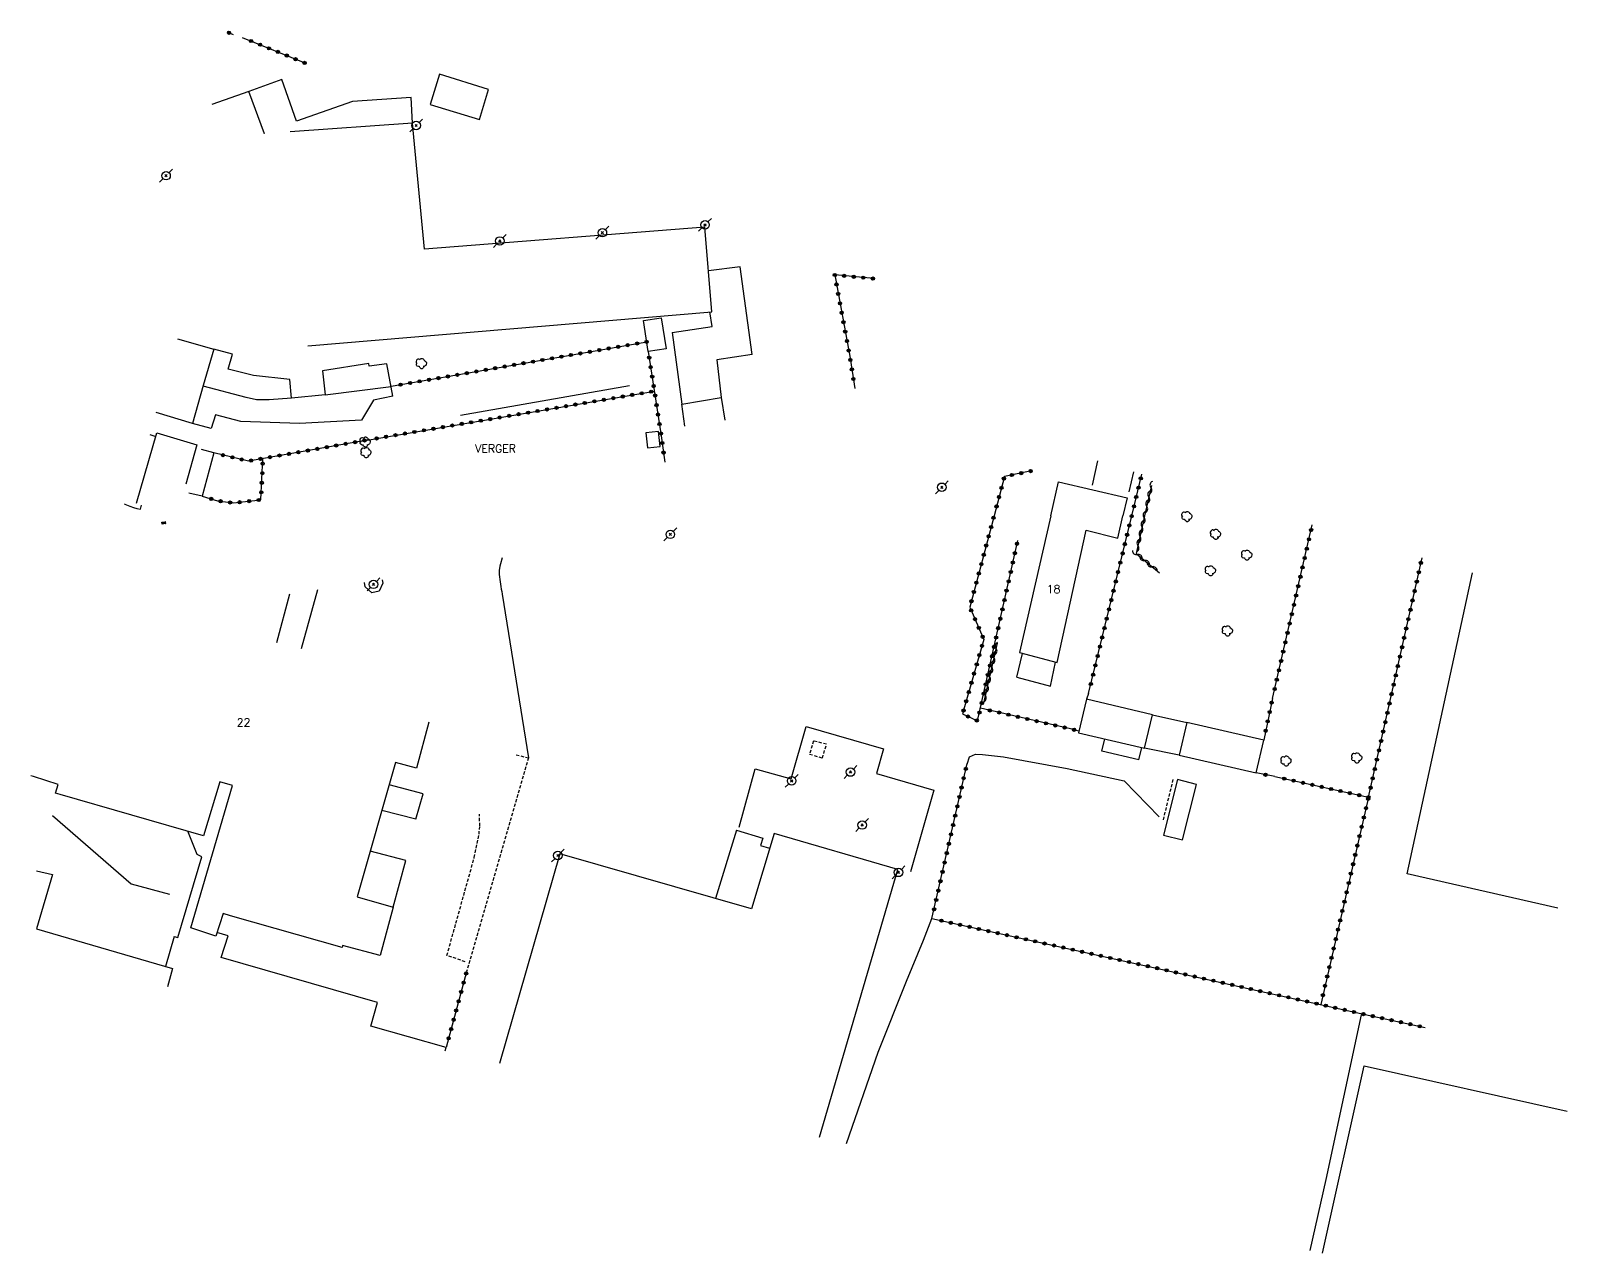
# Model space of a CAD drawing. Header units: millimetres. Extents: x 108019 to 109000, y 147057 to 148000.
# Drawn here: x 108210.8 to 108450.8, y 147555.7 to 147746.8 of the extents above; entities that cross this region are included whole.
import ezdxf
from ezdxf.enums import TextEntityAlignment as Align

# ---------------------------------------------------------------- set-up
doc = ezdxf.new("R2010")
doc.units = ezdxf.units.MM
doc.linetypes.add('DASHED', pattern=[0.75, 0.5, -0.25])
doc.layers.get('0').update_dxf_attribs({"linetype": 'CONTINUOUS'})
for name, color, linetype in [('W0017', 7, 'CONTINUOUS'), ('W0101', 7, 'CONTINUOUS'), ('W0104', 1, 'CONTINUOUS'), ('W0112', 1, 'DASHED'), ('W0300', 7, 'CONTINUOUS'), ('W0310', 3, 'CONTINUOUS'), ('W0323', 7, 'CONTINUOUS'), ('W0330', 7, 'CONTINUOUS'), ('W0333', 7, 'CONTINUOUS'), ('W0401', 7, 'CONTINUOUS'), ('W0473', 7, 'CONTINUOUS'), ('W0984', 7, 'CONTINUOUS'), ('W0991', 7, 'CONTINUOUS')]:
    doc.layers.add(name, color=color, linetype=linetype)
doc.styles.get("Standard").update_dxf_attribs({"font": 'romans.shx', "width": 0.85})

# ---------------------------------------------------------------- blocks, each defined once
blk = doc.blocks.new('T401')
for p, q in [((-0.3, 0.3), (0, 0.3)), ((-0.3, -0.25), (-0.3, 0.3)), ((-0.3, 0.15), (0, 0.15)), ((-0.3, 0), (0, 0)), ((0, 0.3), (0, -0.25)), ((-0.3, -0.15), (0, -0.15)), ((-0.3, -0.25), (-0.3, -0.3)), ((-0.3, -0.3), (0, -0.3)), ((0, -0.3), (0, -0.25))]:
    blk.add_line(p, q)
blk = doc.blocks.new('T300')
for p, q in [((-0.8, 0.51), (-0.86, 0.34)), ((-0.86, 0.34), (-0.86, 0.17)), ((-0.86, 0.17), (-0.74, 0.06)), ((-0.69, 0.63), (-0.8, 0.51)), ((-0.8, -0.06), (-0.74, 0.06)), ((-0.74, 0.06), (-0.69, 0.11)), ((-0.57, 0.69), (-0.69, 0.63)), ((-0.46, 0.69), (-0.57, 0.69)), ((-0.29, 0.63), (-0.46, 0.69)), ((-0.29, 0.63), (-0.17, 0.74)), ((-0.23, 0.57), (-0.29, 0.63)), ((-0.17, 0.74), (-0.06, 0.8)), ((-0.06, 0.8), (0.06, 0.8)), ((0.06, 0.8), (0.23, 0.74)), ((0.23, 0.74), (0.34, 0.63)), ((0.34, 0.63), (0.4, 0.51)), ((0.46, 0.46), (0.34, 0.46)), ((0.4, 0.51), (0.4, 0.46)), ((0.57, 0.4), (0.46, 0.46)), ((0.57, 0.4), (0.69, 0.29)), ((0.69, 0.29), (0.74, 0.17)), ((0.74, 0.06), (0.69, -0.17)), ((0.74, 0.17), (0.74, 0.06)), ((-0.8, -0.17), (-0.8, -0.06)), ((-0.8, -0.23), (-0.8, -0.17)), ((-0.74, -0.34), (-0.8, -0.23)), ((-0.69, -0.4), (-0.74, -0.34)), ((-0.51, -0.46), (-0.69, -0.4)), ((-0.4, -0.46), (-0.51, -0.46)), ((-0.4, -0.46), (-0.34, -0.46)), ((-0.34, -0.46), (-0.34, -0.4)), ((-0.34, -0.51), (-0.34, -0.46)), ((-0.29, -0.63), (-0.34, -0.51)), ((-0.17, -0.74), (-0.29, -0.63)), ((-0.06, -0.8), (-0.17, -0.74)), ((0.06, -0.8), (-0.06, -0.8)), ((0.17, -0.74), (0.06, -0.8)), ((0.23, -0.69), (0.17, -0.74)), ((0.29, -0.46), (0.23, -0.46)), ((0.29, -0.63), (0.23, -0.69)), ((0.46, -0.4), (0.29, -0.46)), ((0.34, -0.51), (0.29, -0.63)), ((0.34, -0.51), (0.34, -0.46)), ((0.57, -0.34), (0.46, -0.4)), ((0.63, -0.29), (0.57, -0.34)), ((0.69, -0.17), (0.63, -0.29))]:
    blk.add_line(p, q)
blk = doc.blocks.new('T473')
for p, q in [((-0.166667, 0.166667), (0.166667, -0.166667)), ((-0.166667, -0.166667), (0.166667, 0.166667)), ((0.500001, 0.500001), (1.000002, 1.000002)), ((-1.000002, -1.000002), (-0.500001, -0.500001))]:
    blk.add_line(p, q)
blk.add_ellipse((0, 0), major_axis=(0.471405, 0.471405), ratio=1, start_param=5.4977871438, end_param=11.780972451)
blk = doc.blocks.new('t323o')
at = {"color": 0, "linetype": 'Continuous'}
for radius in [0.25, 0.15]:
    blk.add_circle((0, 0), radius, dxfattribs=at)
blk = doc.blocks.new('t310o')
at = {"color": 0, "linetype": 'Continuous'}
for centre, start, end in [((-0.5, 0.38), 216.8699, 323.1304), ((0.5, -0.37), 36.8699, 143.1303)]:
    blk.add_arc(centre, 0.625, start, end, dxfattribs=at)

msp = doc.modelspace()

# ---------------------------------------------------------------- linework, layer by layer
at = {"layer": 'W0017'}
for points in [[(108377.37, 147679.58), (108376.58, 147675.77)], [(108382.34, 147674.71), (108383.06, 147677.87)], [(108284.42, 147664.43), (108284.15, 147663.47), (108284.05, 147663.1), (108283.98, 147662.73), (108283.95, 147662.5), (108283.94, 147662.26), (108283.95, 147662.03), (108283.96, 147661.79), (108283.98, 147661.42), (108284.02, 147661.05), (108284.07, 147660.68), (108284.13, 147660.31), (108284.19, 147659.92), (108284.26, 147659.53), (108284.34, 147659.15), (108284.42, 147658.76)], [(108249.22, 147651.19), (108251.22, 147658.8)], [(108253.05, 147650.24), (108255.62, 147659.46)], [(108284.42, 147658.76), (108288.52, 147633.17)], [(108357.01, 147632.17), (108357.38, 147633.3), (108358.35, 147633.72), (108359.45, 147633.68), (108362.72, 147633.31), (108372.66, 147631.47), (108381.56, 147629.55)], [(108381.56, 147629.55), (108387.04, 147623.94)], [(108214.18, 147624.13), (108226.47, 147613.49), (108232.43, 147611.87)]]:
    msp.add_lwpolyline(points, dxfattribs=at)
at = {"layer": 'W0101'}
for points in [[(108247.27, 147730.66), (108247.27, 147730.66), (108244.82, 147737.3), (108239.06, 147735.23)], [(108233.7, 147698.66), (108239.36, 147697.02), (108237.72, 147691.32)], [(108237.72, 147691.32), (108236.03, 147685.42), (108230.37, 147687.11)], [(108312.95, 147684.97), (108312.48, 147688.43), (108318.6, 147689.48), (108319.19, 147685.93)], [(108227.28, 147672.96), (108230.48, 147683.93), (108236.73, 147682.06), (108235, 147675.94)], [(108370.08, 147671), (108371.29, 147676.31), (108382, 147673.77), (108381.36, 147671)], [(108370.08, 147671), (108365.21, 147649.6), (108371.08, 147648.07), (108375.61, 147668.72), (108380.56, 147667.51), (108381.36, 147671)], [(108272.94, 147638.72), (108272.94, 147638.72), (108271.05, 147631.54), (108267.76, 147632.44), (108261.76, 147611.43), (108267.4, 147609.84), (108265.37, 147602.27), (108259.49, 147603.85), (108259.41, 147603.54), (108242, 147608.45), (108240.81, 147608.83), (108239.66, 147605.3), (108235.79, 147606.62), (108242.3, 147628.85), (108240.29, 147629.43), (108237.74, 147620.99), (108215.39, 147627.43)], [(108215.39, 147627.43), (108214.64, 147627.65), (108215.07, 147628.99), (108211.21, 147630.22), (108210.77, 147630.36)], [(108333.99, 147573.86), (108342.72, 147603.79), (108346.2, 147615.7), (108326.87, 147621.36), (108323.34, 147609.58), (108293.43, 147618.18)], [(108293.43, 147618.18), (108283.97, 147585.4)], [(108211.69, 147615.52), (108214.16, 147614.91), (108211.69, 147606.46), (108232.94, 147600.22), (108232.13, 147597.36)], [(108412.51, 147555.74), (108419.04, 147585.01), (108450.76, 147577.97)]]:
    msp.add_lwpolyline(points, dxfattribs=at)
at = {"layer": 'W0104'}
for points in [[(108273.17, 147735.26), (108280.84, 147732.91), (108282.29, 147737.62), (108274.61, 147739.97)], [(108309.25, 147701.94), (108310, 147697.09), (108307.23, 147696.66), (108306.48, 147701.51)], [(108309.07, 147681.8), (108308.84, 147684.15), (108306.87, 147683.95), (108307.11, 147681.6)], [(108374.42, 147637.09), (108384.74, 147634.65), (108385.98, 147639.9), (108375.66, 147642.34)], [(108390.16, 147633.58), (108402.17, 147630.82), (108403.35, 147635.92), (108391.33, 147638.69), (108390.16, 147633.58)], [(108389.87, 147629.77), (108387.68, 147621.08), (108390.68, 147620.33), (108392.87, 147629.01)]]:
    msp.add_lwpolyline(points, close=True, dxfattribs=at)
for points in [[(108270.41, 147732.35), (108270.18, 147736.34), (108261.02, 147735.72), (108252.28, 147732.63), (108249.98, 147739.16), (108244.82, 147737.3)], [(108254.08, 147697.56), (108317.15, 147702.86), (108316.04, 147716.07), (108272.25, 147712.63), (108270.41, 147732.35), (108251.3, 147730.98)], [(108323.43, 147696.21), (108321.59, 147709.89), (108316.61, 147709.24)], [(108310.98, 147699.65), (108317.18, 147700.58), (108316.84, 147702.83)], [(108310.98, 147699.65), (108312.48, 147688.43)], [(108267.34, 147689.68), (108266.4, 147694.73), (108263.64, 147694.37), (108263.58, 147694.76), (108256.34, 147693.66), (108256.76, 147689.9), (108251.52, 147689.35), (108251.24, 147692.29), (108245.56, 147692.89), (108241.63, 147693.92), (108242.27, 147696.26), (108239.36, 147697.02)], [(108323.43, 147696.21), (108317.94, 147695.38), (108318.6, 147689.48)], [(108267.34, 147689.68), (108264.32, 147689.04), (108262.46, 147685.95), (108252.74, 147685.42), (108243.57, 147685.74), (108239.65, 147686.78), (108238.95, 147684.62), (108236.03, 147685.42)], [(108251.52, 147689.35), (108248.03, 147689.09), (108246.02, 147689.12), (108244.44, 147689.47), (108237.7, 147691.23)], [(108256.76, 147689.9), (108267.06, 147691.19)], [(108229.36, 147683.69), (108230.32, 147683.39)], [(108239.35, 147680.8), (108237.53, 147674.05), (108235.47, 147674.54)], [(108239.35, 147680.8), (108237.43, 147681.32)], [(108225.43, 147672.84), (108225.48, 147672.81), (108225.74, 147672.69), (108226.27, 147672.47), (108226.8, 147672.29), (108227.35, 147672.14), (108227.9, 147672.02)], [(108227.9, 147672.02), (108228.09, 147672.62)], [(108449.29, 147609.69), (108425.74, 147615.02), (108435.98, 147662.06)], [(108364.79, 147645.78), (108365.66, 147649.48)], [(108364.79, 147645.78), (108370.03, 147644.37), (108370.85, 147648.13)], [(108385.98, 147639.9), (108391.33, 147638.69)], [(108383.87, 147632.83), (108378.08, 147634.21), (108378.51, 147636.12)], [(108383.87, 147632.83), (108384.29, 147634.75)], [(108390.16, 147633.58), (108384.74, 147634.65)], [(108270.9, 147623.59), (108272.05, 147627.55), (108266.76, 147628.92)], [(108270.9, 147623.59), (108265.62, 147624.93)], [(108233.17, 147605.24), (108233.75, 147605.07), (108237.52, 147617.7), (108236.79, 147618.03), (108235.33, 147621.69)], [(108321.03, 147621.85), (108317.71, 147611.2)], [(108321.03, 147621.85), (108325.13, 147620.61), (108324.78, 147619.45), (108326.18, 147619.05)], [(108267.4, 147609.84), (108269.38, 147617.11), (108263.81, 147618.6)], [(108275.5, 147587.35), (108275.66, 147587.88), (108263.89, 147591.25), (108264.92, 147594.93), (108240.53, 147601.94), (108241.6, 147605.32), (108239.84, 147605.86)], [(108233.17, 147605.24), (108231.8, 147600.55)]]:
    msp.add_lwpolyline(points, dxfattribs=at)
at = {"layer": 'W0112'}
msp.add_lwpolyline([(108335.06, 147635.28), (108333.02, 147635.8), (108332.41, 147633.76), (108334.42, 147633.12)], close=True, dxfattribs=at)
for points in [[(108286.6, 147633.63), (108288.52, 147633.17), (108278.86, 147599.78)], [(108389.18, 147629.78), (108387.61, 147623.38)], [(108278.65, 147601.29), (108275.78, 147602.28), (108280.05, 147617.59), (108280.79, 147621.21), (108280.9, 147622.52), (108280.88, 147624.37)]]:
    msp.add_lwpolyline(points, dxfattribs=at)
at = {"layer": 'W0300'}
msp.add_lwpolyline([(108304.28, 147691.3), (108277.9, 147686.67)], dxfattribs=at)
at = {"layer": 'W0310'}
for points in [[(108385.8, 147675.73), (108384.74, 147671)], [(108384.74, 147671), (108383.41, 147665.09), (108387.07, 147662.07)], [(108361.74, 147651.08), (108359.54, 147641.47)]]:
    msp.add_lwpolyline(points, dxfattribs=at)
at = {"layer": 'W0323'}
for points in [[(108241.5, 147746.56), (108242.41, 147746.18)], [(108243.82, 147745.74), (108253.82, 147741.64)], [(108342.48, 147708.04), (108336.35, 147708.63), (108338.7, 147695.92), (108339.49, 147690.89)], [(108267.07, 147691.22), (108283.38, 147694.05), (108307, 147698.17)], [(108307.23, 147696.66), (108309.26, 147683.49), (108309.81, 147679.38)], [(108263.32, 147682.82), (108308.19, 147690.46)], [(108263.32, 147682.82), (108263.32, 147682.82), (108244.77, 147679.54), (108239.35, 147680.8)], [(108237.53, 147674.05), (108239.97, 147673.32), (108242.46, 147672.99), (108246.73, 147673.5), (108247.05, 147679.94)], [(108367.07, 147678), (108362.85, 147677.1), (108361.24, 147671)], [(108382.74, 147671), (108384.31, 147677.5)], [(108361.24, 147671), (108357.45, 147656.69), (108359.63, 147651.65), (108356.32, 147640.02), (108358.67, 147638.93), (108364.93, 147667.12)], [(108376, 147643.24), (108382.74, 147671)], [(108404.73, 147642.45), (108410.93, 147669.55)], [(108405.09, 147630.23), (108419.72, 147627), (108428.08, 147664.42)], [(108376, 147643.24), (108375.66, 147642.34)], [(108404.73, 147642.45), (108403.35, 147635.92)], [(108373.85, 147637.52), (108359.11, 147640.91)], [(108373.85, 147637.52), (108374.49, 147637.39)], [(108351.54, 147608.03), (108357.01, 147632.27)], [(108405.09, 147630.23), (108402.17, 147630.82)], [(108419.72, 147627), (108412.26, 147594.6)], [(108351.54, 147608.03), (108389.9, 147599.58), (108419.92, 147592.9), (108428.59, 147591.02)], [(108278.86, 147599.74), (108275.66, 147587.88)]]:
    msp.add_lwpolyline(points, dxfattribs=at)
at = {"layer": 'W0330'}
for points in [[(108338.18, 147572.89), (108343.11, 147587.17), (108347.55, 147598.27), (108350.23, 147604.67), (108351.54, 147608.03)], [(108418.59, 147592.99), (108413.03, 147567.26), (108410.55, 147556.19)]]:
    msp.add_lwpolyline(points, dxfattribs=at)
at = {"layer": 'W0333'}
for points in [[(108265.68, 147660.97), (108265.78, 147660.45), (108265.19, 147659.22), (108264.07, 147658.94), (108263.03, 147659.89), (108262.93, 147660.56)], [(108321.41, 147622.35), (108323.9, 147631.45), (108329.53, 147629.88), (108331.91, 147638.07), (108343.96, 147634.56), (108342.86, 147630.73), (108351.81, 147628.11), (108348.16, 147615.33)]]:
    msp.add_lwpolyline(points, dxfattribs=at)

# ---------------------------------------------------------------- block references
at = {"layer": 'W0300'}
for p in [(108271.83, 147694.77), (108263.05, 147682.5), (108263.17, 147680.85), (108391.39, 147670.86), (108395.87, 147668.08), (108400.74, 147664.83), (108395.06, 147662.39), (108397.72, 147652.98), (108406.87, 147632.65), (108417.91, 147633.14)]:
    msp.add_blockref('T300', p, dxfattribs=at)
at = {"layer": 'W0310'}
for p, rotation in [((108385.73, 147675.39), 257.3316551312849), ((108385.73, 147675.39), 257.3316551315732), ((108385.07, 147672.46), 257.3316551312849), ((108385.07, 147672.46), 257.3316551315732), ((108385.4, 147673.93), 257.3316551312849), ((108385.4, 147673.93), 257.3316551315732), ((108384.34, 147669.24), 257.3316551312849), ((108384.34, 147669.24), 257.3316551315314), ((108384.67, 147670.7), 257.3316551312849), ((108384.67, 147670.7), 257.3316551315314), ((108384.02, 147667.77), 257.3316551312849), ((108384.02, 147667.77), 257.3316551315314), ((108383.6, 147664.93), 320.4864443472538), ((108383.6, 147664.93), 320.4864443477647), ((108383.69, 147666.31), 257.3316551312849), ((108383.69, 147666.31), 257.3316551315314), ((108384.76, 147663.98), 320.4864443472538), ((108384.76, 147663.98), 320.4864443477647), ((108385.92, 147663.02), 320.4864443472538), ((108385.92, 147663.02), 320.4864443477647), ((108361.55, 147650.25), 257.1138309978907), ((108361.55, 147650.25), 257.1138309976859), ((108361.21, 147648.78), 257.1138309978907), ((108361.21, 147648.78), 257.1138309976859), ((108360.54, 147645.86), 257.1138309978907), ((108360.54, 147645.86), 257.1138309976859), ((108360.88, 147647.32), 257.1138309978907), ((108360.88, 147647.32), 257.1138309976859), ((108359.87, 147642.94), 257.1138309978907), ((108359.87, 147642.94), 257.1138309976859), ((108360.21, 147644.4), 257.1138309978907), ((108360.21, 147644.4), 257.1138309976859)]:
    msp.add_blockref('t310o', p, dxfattribs=dict(at, rotation=rotation))
at = {"layer": 'W0323'}
for p, rotation in [((108241.74, 147746.46), 339.0857852605413), ((108245.2, 147745.17), 337.7161816095818), ((108246.59, 147744.61), 337.7161816095818), ((108247.98, 147744.04), 337.7161816095818), ((108249.37, 147743.47), 337.7161816095818), ((108250.76, 147742.9), 337.7161816095818), ((108252.14, 147742.33), 337.7161816095818), ((108253.53, 147741.76), 337.7161816095818), ((108336.35, 147708.61), 280.4979343662012), ((108337.83, 147708.48), 174.5000281679493), ((108339.32, 147708.34), 174.5000281679493), ((108336.62, 147707.14), 280.4979343662012), ((108340.81, 147708.2), 174.5000281679493), ((108342.31, 147708.05), 174.5000281679493), ((108336.89, 147705.66), 280.4979343662012), ((108337.17, 147704.19), 280.4979343662012), ((108337.44, 147702.71), 280.4979343662012), ((108337.71, 147701.24), 280.4979343662012), ((108337.99, 147699.76), 280.4979343662012), ((108296.62, 147696.36), 9.899698073443618), ((108298.1, 147696.62), 9.899698073443618), ((108299.58, 147696.88), 9.899698073443618), ((108301.05, 147697.14), 9.899698073443618), ((108302.53, 147697.39), 9.899698073443618), ((108304.01, 147697.65), 9.899698073443618), ((108305.49, 147697.91), 9.899698073443618), ((108306.96, 147698.17), 9.899698073443618), ((108338.26, 147698.29), 280.4979343662012), ((108338.53, 147696.81), 280.4979343662012), ((108283.32, 147694.04), 9.862695151677658), ((108284.8, 147694.3), 9.899698073443618), ((108286.28, 147694.56), 9.899698073443618), ((108287.75, 147694.82), 9.899698073443618), ((108289.23, 147695.07), 9.899698073443618), ((108290.71, 147695.33), 9.899698073443618), ((108292.19, 147695.59), 9.899698073443618), ((108293.66, 147695.85), 9.899698073443618), ((108295.14, 147696.11), 9.899698073443618), ((108307.38, 147695.7), 278.7765674383777), ((108307.61, 147694.21), 278.7765674383777), ((108338.79, 147695.34), 278.9679424302136), ((108270.02, 147691.73), 9.862695151677658), ((108271.5, 147691.99), 9.862695151677658), ((108272.98, 147692.24), 9.862695151677658), ((108274.45, 147692.5), 9.862695151677658), ((108275.93, 147692.76), 9.862695151677658), ((108277.41, 147693.01), 9.862695151677658), ((108278.89, 147693.27), 9.862695151677658), ((108280.37, 147693.53), 9.862695151677658), ((108281.84, 147693.79), 9.862695151677658), ((108307.84, 147692.73), 278.7765674383777), ((108339.03, 147693.86), 278.9679424302136), ((108339.26, 147692.37), 278.9679424302136), ((108268.54, 147691.47), 9.862695151677658), ((108300.29, 147689.11), 9.65395240244103), ((108301.76, 147689.36), 9.65395240244103), ((108303.24, 147689.61), 9.65395240244103), ((108304.72, 147689.87), 9.65395240244103), ((108306.2, 147690.12), 9.65395240244103), ((108307.68, 147690.37), 9.65395240244103), ((108308.07, 147691.25), 278.7765674383777), ((108308.3, 147689.77), 278.7765674383777), ((108286.98, 147686.85), 9.65395240244103), ((108288.46, 147687.1), 9.65395240244103), ((108289.93, 147687.35), 9.65395240244103), ((108291.41, 147687.6), 9.65395240244103), ((108292.89, 147687.85), 9.65395240244103), ((108294.37, 147688.11), 9.65395240244103), ((108295.85, 147688.36), 9.65395240244103), ((108297.33, 147688.61), 9.65395240244103), ((108298.81, 147688.86), 9.65395240244103), ((108308.52, 147688.28), 278.7765674383777), ((108308.75, 147686.8), 278.7765674383777), ((108272.19, 147684.33), 9.65395240244103), ((108273.67, 147684.58), 9.65395240244103), ((108275.15, 147684.84), 9.65395240244103), ((108276.63, 147685.09), 9.65395240244103), ((108278.1, 147685.34), 9.65395240244103), ((108279.58, 147685.59), 9.65395240244103), ((108281.06, 147685.84), 9.65395240244103), ((108282.54, 147686.09), 9.65395240244103), ((108284.02, 147686.34), 9.65395240244103), ((108285.5, 147686.6), 9.65395240244103), ((108308.98, 147685.32), 278.7765674383777), ((108258.49, 147681.97), 190.0477944670516), ((108259.97, 147682.23), 190.0477944670516), ((108261.44, 147682.49), 190.0477944670516), ((108262.92, 147682.75), 190.0477944670516), ((108264.8, 147683.07), 9.65395240244103), ((108266.27, 147683.33), 9.65395240244103), ((108267.75, 147683.58), 9.65395240244103), ((108269.23, 147683.83), 9.65395240244103), ((108270.71, 147684.08), 9.65395240244103), ((108309.21, 147683.84), 278.7765674383777), ((108309.42, 147682.35), 277.5527165223747), ((108240.81, 147680.46), 166.8208302637178), ((108242.27, 147680.12), 166.8208302637178), ((108243.73, 147679.78), 166.8208302637178), ((108245.2, 147679.61), 190.0477944670516), ((108246.67, 147679.87), 190.0477944670516), ((108248.15, 147680.14), 190.0477944670516), ((108249.63, 147680.4), 190.0477944670516), ((108251.11, 147680.66), 190.0477944670516), ((108252.58, 147680.92), 190.0477944670516), ((108254.06, 147681.18), 190.0477944670516), ((108255.54, 147681.44), 190.0477944670516), ((108257.01, 147681.71), 190.0477944670516), ((108309.61, 147680.86), 277.5527165223747), ((108246.94, 147677.64), 87.14735396691209), ((108247.01, 147679.14), 87.14735396691209), ((108364.02, 147677.35), 189.8985938898685), ((108365.48, 147677.66), 189.8985938898685), ((108366.95, 147677.97), 189.8985938898685), ((108246.86, 147676.14), 87.14735396691209), ((108362.39, 147675.35), 255.1823941588898), ((108362.77, 147676.8), 255.1823941588898), ((108383.8, 147675.37), 76.3658192860141), ((108384.15, 147676.83), 76.3658192860141), ((108238.97, 147673.62), 343.37634097391), ((108240.42, 147673.26), 352.4113807904351), ((108241.91, 147673.06), 352.4113807904351), ((108243.4, 147673.1), 6.797794882707396), ((108244.89, 147673.28), 6.797794882707396), ((108246.38, 147673.46), 6.797794882707396), ((108246.79, 147674.64), 87.14735396691209), ((108361.62, 147672.45), 255.1823941588898), ((108362, 147673.9), 255.1823941588898), ((108383.09, 147672.46), 76.3658192860141), ((108383.44, 147673.92), 76.3658192860141), ((108361.15, 147670.68), 255.1823941588898), ((108382.72, 147670.93), 76.36581928520384), ((108360.39, 147667.78), 255.1823941588898), ((108360.77, 147669.23), 255.1823941588898), ((108382.01, 147668.02), 76.36581928520384), ((108382.37, 147669.48), 76.36581928520384), ((108410.75, 147668.77), 77.10204297132735), ((108360, 147666.33), 255.1823941588898), ((108364.49, 147665.14), 77.47514361533571), ((108364.82, 147666.61), 77.47514361533571), ((108381.31, 147665.1), 76.36581928520384), ((108381.66, 147666.56), 76.36581928520384), ((108410.08, 147665.84), 77.10204297132735), ((108410.42, 147667.31), 77.10204297132735), ((108359.24, 147663.43), 255.1823941588898), ((108359.62, 147664.88), 255.1823941588898), ((108364.17, 147663.68), 77.47514361533571), ((108380.95, 147663.65), 76.36581928520384), ((108409.41, 147662.92), 77.10204297132735), ((108409.75, 147664.38), 77.10204297132735), ((108427.9, 147663.62), 77.39479037622193), ((108358.47, 147660.53), 255.1823941588898), ((108358.85, 147661.98), 255.1823941588898), ((108363.52, 147660.75), 77.47514361533571), ((108363.84, 147662.21), 77.47514361533571), ((108380.25, 147660.73), 76.36581928520384), ((108380.6, 147662.19), 76.36581928520384), ((108409.08, 147661.46), 77.10204297132735), ((108427.25, 147660.69), 77.39479037622193), ((108427.58, 147662.15), 77.39479037622193), ((108358.08, 147659.08), 255.1823941588898), ((108363.19, 147659.29), 77.47514361533571), ((108379.89, 147659.27), 76.36581928520384), ((108408.41, 147658.53), 77.10204297132735), ((108408.74, 147659.99), 77.10204297132735), ((108426.92, 147659.22), 77.39479037622193), ((108357.66, 147656.21), 293.398684992659), ((108357.7, 147657.63), 255.1823941588898), ((108362.54, 147656.36), 77.47514361533571), ((108362.86, 147657.82), 77.47514361533571), ((108379.19, 147656.36), 76.36581928520384), ((108379.54, 147657.81), 76.36581928520384), ((108407.74, 147655.61), 77.10204297132735), ((108408.07, 147657.07), 77.10204297132735), ((108426.27, 147656.3), 77.39479037622193), ((108426.59, 147657.76), 77.39479037622193), ((108358.25, 147654.83), 293.398684992659), ((108358.85, 147653.45), 293.398684992659), ((108361.89, 147653.43), 77.47514361533571), ((108362.21, 147654.89), 77.47514361533571), ((108378.48, 147653.44), 76.36581928520384), ((108378.83, 147654.9), 76.36581928520384), ((108407.4, 147654.15), 77.10204297132735), ((108425.61, 147653.37), 77.39479037622193), ((108425.94, 147654.83), 77.39479037622193), ((108359.45, 147652.08), 293.398684992659), ((108361.56, 147651.96), 77.47514361533571), ((108378.12, 147651.98), 76.36581928520384), ((108406.73, 147651.22), 77.10204297132735), ((108407.07, 147652.68), 77.10204297132735), ((108425.28, 147651.91), 77.39479037622193), ((108358.94, 147649.21), 254.0969142598415), ((108359.35, 147650.66), 254.0969142598415), ((108360.91, 147649.04), 77.47514361533571), ((108361.24, 147650.5), 77.47514361533571), ((108377.42, 147649.07), 76.36581928520384), ((108377.77, 147650.53), 76.36581928520384), ((108406.4, 147649.76), 77.10204297132735), ((108424.63, 147648.98), 77.39479037622193), ((108424.96, 147650.44), 77.39479037622193), ((108358.11, 147646.33), 254.0969142598415), ((108358.53, 147647.77), 254.0969142598415), ((108360.26, 147646.11), 77.47514361533571), ((108360.59, 147647.57), 77.47514361533571), ((108376.71, 147646.15), 76.36581928520384), ((108377.06, 147647.61), 76.36581928520384), ((108405.73, 147646.84), 77.10204297132735), ((108406.06, 147648.3), 77.10204297132735), ((108423.98, 147646.05), 77.39479037622193), ((108424.3, 147647.51), 77.39479037622193), ((108357.7, 147644.89), 254.0969142598415), ((108359.94, 147644.64), 77.47514361533571), ((108376.36, 147644.69), 76.36581928520384), ((108405.06, 147643.91), 77.10204297132735), ((108405.39, 147645.37), 77.10204297132735), ((108423.65, 147644.59), 77.39479037622193), ((108356.88, 147642), 254.0969142598415), ((108357.29, 147643.44), 254.0969142598415), ((108359.29, 147641.71), 77.47514361533571), ((108359.61, 147643.18), 77.47514361533571), ((108404.59, 147641.79), 258.0834646806503), ((108422.99, 147641.66), 77.39479037622193), ((108423.32, 147643.12), 77.39479037622193), ((108356.47, 147640.56), 254.0969142598415), ((108357.17, 147639.62), 335.0766091337748), ((108358.53, 147638.99), 335.0766091337748), ((108358.96, 147640.25), 77.47514361533571), ((108360.57, 147640.57), 167.0729717274741), ((108362.03, 147640.24), 167.0729717274741), ((108363.49, 147639.9), 167.0729717274741), ((108364.95, 147639.56), 167.0729717274741), ((108366.42, 147639.23), 167.0729717274741), ((108367.88, 147638.89), 167.0729717274741), ((108403.97, 147638.86), 258.0834646806503), ((108404.28, 147640.33), 258.0834646806503), ((108422.34, 147638.73), 77.39479037622193), ((108422.67, 147640.19), 77.39479037622193), ((108369.34, 147638.56), 167.0729717274741), ((108370.8, 147638.22), 167.0729717274741), ((108372.26, 147637.89), 167.0729717274741), ((108373.73, 147637.55), 167.0729717274741), ((108403.66, 147637.39), 258.0834646806503), ((108422.01, 147637.27), 77.39479037622193), ((108421.36, 147634.34), 77.39479037622193), ((108421.68, 147635.8), 77.39479037622193), ((108421.03, 147632.88), 77.39479037622193), ((108356.49, 147629.98), 77.29588537842587), ((108356.82, 147631.44), 77.29588537842587), ((108403.64, 147630.52), 168.66359248343), ((108406.55, 147629.91), 347.541710137887), ((108408.02, 147629.59), 347.541710137887), ((108409.48, 147629.26), 347.541710137887), ((108420.37, 147629.95), 77.39479037622193), ((108420.7, 147631.41), 77.39479037622193), ((108355.83, 147627.05), 77.29588537842587), ((108356.16, 147628.51), 77.29588537842587), ((108410.95, 147628.94), 347.541710137887), ((108412.41, 147628.62), 347.541710137887), ((108413.88, 147628.29), 347.541710137887), ((108415.34, 147627.97), 347.541710137887), ((108416.8, 147627.65), 347.541710137887), ((108418.27, 147627.32), 347.541710137887), ((108419.66, 147626.76), 257.0347059709961), ((108419.72, 147627.02), 77.39479037622193), ((108420.05, 147628.48), 77.39479037622193), ((108355.5, 147625.59), 77.29588537842587), ((108419.32, 147625.3), 257.0347059709961), ((108354.84, 147622.66), 77.29588537842587), ((108355.17, 147624.12), 77.29588537842587), ((108418.65, 147622.38), 257.0347059709961), ((108418.99, 147623.84), 257.0347059709961), ((108354.18, 147619.73), 77.29588537842587), ((108354.51, 147621.2), 77.29588537842587), ((108418.31, 147620.92), 257.0347059709961), ((108353.85, 147618.27), 77.29588537842587), ((108417.64, 147617.99), 257.0347059709961), ((108417.98, 147619.45), 257.0347059709961), ((108353.19, 147615.34), 77.29588537842587), ((108353.52, 147616.81), 77.29588537842587), ((108416.97, 147615.07), 257.0347059709961), ((108417.31, 147616.53), 257.0347059709961), ((108352.53, 147612.42), 77.29588537842587), ((108352.86, 147613.88), 77.29588537842587), ((108416.63, 147613.61), 257.0347059709961), ((108352.2, 147610.95), 77.29588537842587), ((108415.96, 147610.68), 257.0347059709961), ((108416.3, 147612.15), 257.0347059709961), ((108351.87, 147609.49), 77.29588537842587), ((108353.01, 147607.71), 347.5718354722864), ((108415.29, 147607.76), 257.0347059709961), ((108415.62, 147609.22), 257.0347059709961), ((108354.47, 147607.38), 347.5718354722864), ((108355.94, 147607.06), 347.5718354722864), ((108357.4, 147606.74), 347.5718354722864), ((108358.87, 147606.41), 347.5718354722864), ((108360.33, 147606.09), 347.5718354722864), ((108361.8, 147605.77), 347.5718354722864), ((108363.26, 147605.45), 347.5718354722864), ((108364.73, 147605.12), 347.5718354722864), ((108414.95, 147606.3), 257.0347059709961), ((108366.19, 147604.8), 347.5718354722864), ((108367.66, 147604.48), 347.5718354722864), ((108369.12, 147604.15), 347.5718354722864), ((108370.59, 147603.83), 347.5718354722864), ((108372.05, 147603.51), 347.5718354722864), ((108373.52, 147603.19), 347.5718354722864), ((108374.98, 147602.86), 347.5718354722864), ((108414.28, 147603.37), 257.0347059709961), ((108414.61, 147604.84), 257.0347059709961), ((108376.45, 147602.54), 347.5718354722864), ((108377.91, 147602.22), 347.5718354722864), ((108379.38, 147601.89), 347.5718354722864), ((108380.84, 147601.57), 347.5718354722864), ((108382.31, 147601.25), 347.5718354722864), ((108383.77, 147600.93), 347.5718354722864), ((108385.24, 147600.6), 347.5718354722864), ((108413.6, 147600.45), 257.0347059709961), ((108413.94, 147601.91), 257.0347059709961), ((108278.39, 147598.02), 254.9072636924018), ((108278.78, 147599.47), 254.9072636924018), ((108386.7, 147600.28), 347.5718354722864), ((108388.17, 147599.96), 347.5718354722864), ((108389.63, 147599.63), 347.5718354722864), ((108391.1, 147599.31), 347.4627052550275), ((108392.56, 147598.98), 347.4627052550275), ((108394.02, 147598.66), 347.4627052550275), ((108395.49, 147598.33), 347.4627052550275), ((108396.95, 147598.01), 347.4627052550275), ((108413.27, 147598.99), 257.0347059709961), ((108278, 147596.57), 254.9072636924018), ((108398.42, 147597.68), 347.4627052550275), ((108399.88, 147597.36), 347.4627052550275), ((108401.35, 147597.03), 347.4627052550275), ((108402.81, 147596.7), 347.4627052550275), ((108404.27, 147596.38), 347.4627052550275), ((108405.74, 147596.05), 347.4627052550275), ((108407.2, 147595.73), 347.4627052550275), ((108412.59, 147596.07), 257.0347059709961), ((108412.93, 147597.53), 257.0347059709961), ((108277.22, 147593.68), 254.9072636924018), ((108277.61, 147595.12), 254.9072636924018), ((108408.67, 147595.4), 347.4627052550275), ((108410.13, 147595.08), 347.4627052550275), ((108411.59, 147594.75), 347.4627052550275), ((108413.06, 147594.43), 347.4627052550275), ((108414.52, 147594.1), 347.4627052550275), ((108415.99, 147593.77), 347.4627052550275), ((108417.45, 147593.45), 347.4627052550275), ((108418.92, 147593.12), 347.4627052550275), ((108276.44, 147590.78), 254.9072636924018), ((108276.83, 147592.23), 254.9072636924018), ((108420.38, 147592.8), 347.7374216815488), ((108421.85, 147592.48), 347.7374216815488), ((108423.31, 147592.16), 347.7374216815488), ((108424.78, 147591.84), 347.7374216815488), ((108426.24, 147591.53), 347.7374216815488), ((108427.71, 147591.21), 347.7374216815488), ((108276.05, 147589.33), 254.9072636924018)]:
    msp.add_blockref('t323o', p, dxfattribs=dict(at, rotation=rotation))
at = {"layer": 'W0401', "rotation": 99.71610733591639}
msp.add_blockref('T401', (108231.54, 147670.02), dxfattribs=at)
at = {"layer": 'W0473'}
for p in [(108270.96, 147731.96), (108231.91, 147724.13), (108300.06, 147715.22), (108316.09, 147716.46), (108284.03, 147713.93), (108353.09, 147675.44), (108310.67, 147668.08), (108264.32, 147660.27), (108338.81, 147630.94), (108329.62, 147629.56), (108340.62, 147622.66), (108293.11, 147617.9), (108346.31, 147615.26)]:
    msp.add_blockref('T473', p, dxfattribs=at)

# ---------------------------------------------------------------- texts
at = {"layer": 'W0984'}
msp.add_text('VERGER', height=1.25, dxfattribs=at).set_placement((108283.38, 147681.49), align=Align.MIDDLE_CENTER)
at = {"layer": 'W0991'}
for s, p in [('18', (108370.53, 147659.53)), ('22', (108244.02, 147638.7))]:
    msp.add_text(s, height=1.25, dxfattribs=at).set_placement(p, align=Align.MIDDLE_CENTER)

doc.saveas('drawing.dxf')
